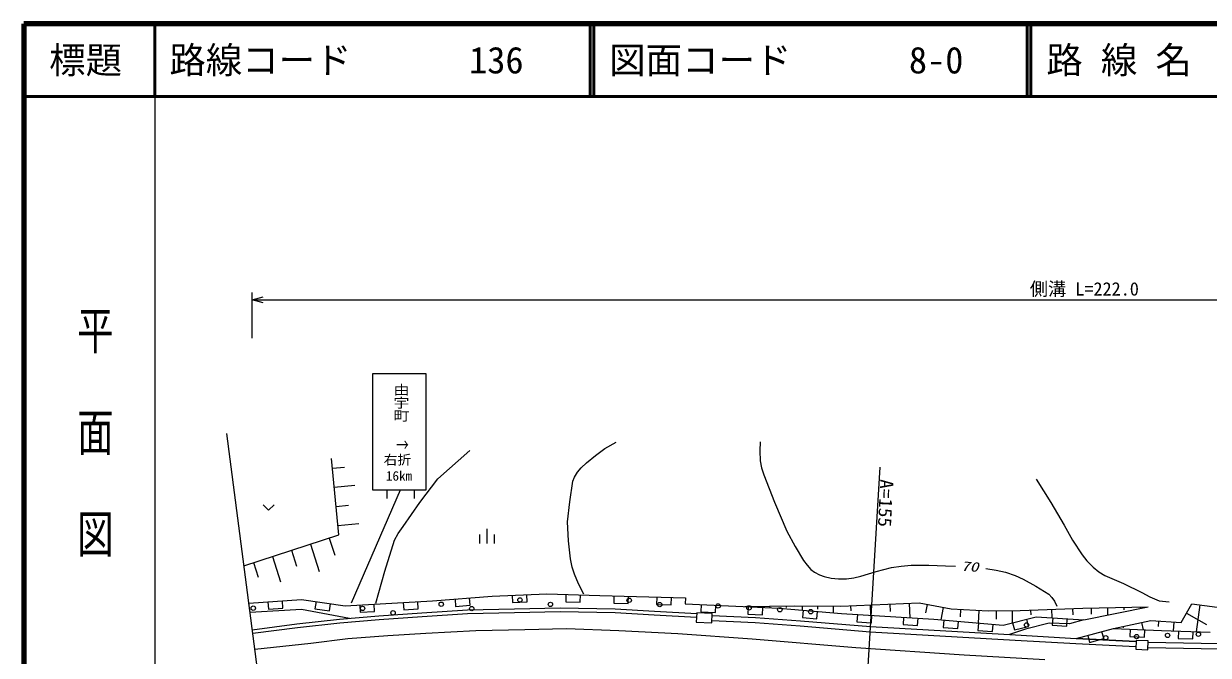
# Model space of a CAD drawing. Units: millimetres, scale not verified. Extents: x -144219055 to 680000, y -156424100 to 380000.
# Drawn here: x 40000 to 202621, y 293244 to 380000 of the extents above; entities that cross this region are included whole.
import ezdxf
from ezdxf.enums import TextEntityAlignment as Align

# ---------------------------------------------------------------- set-up
doc = ezdxf.new("R2010")
doc.units = ezdxf.units.MM
doc.header["$LTSCALE"] = 1000
for name, color, linetype, lineweight in [('M-BGD', 7, 'Continuous', 25), ('M-BGD-EXST', 7, 'Continuous', 25), ('M-BMK-OTRS', 5, 'Continuous', 25), ('M-STR-HTXT', 7, 'Continuous', 13), ('M-STR-STRC', 7, 'Continuous', 25), ('M-TTL', 2, 'Continuous', 140), ('M-TTL-BAND', 7, 'Continuous', 25), ('M-TTL-LINE', 7, 'Continuous', 50)]:
    doc.layers.add(name, color=color, linetype=linetype, lineweight=lineweight)
doc.layers.add('M-TTL-TXT', color=7, linetype='Continuous')
doc.styles.add('@ＭＳ ゴシック', font='')
doc.styles.add('ＭＳ ゴシック', font='')
doc.styles.get('@ＭＳ ゴシック').set_extended_font_data('@MS Gothic')
doc.styles.get('ＭＳ ゴシック').set_extended_font_data('MS Gothic')

msp = doc.modelspace()

# ---------------------------------------------------------------- linework, layer by layer
at = {"layer": 'M-BGD'}
for p, q in [((83257, 309775), (82264, 320259)), ((82388, 318949), (84058, 319107)), ((82636, 316328), (85452, 316594)), ((72878, 313923), (73628, 313203)), ((73628, 313203), (74378, 313923)), ((82885, 313707), (84593, 313868)), ((83133, 311086), (86011, 311358)), ((103588, 310618), (103588, 308618)), ((70233, 305557), (83257, 309775)), ((81954, 309353), (82710, 307021)), ((102588, 309818), (102588, 308618)), ((104588, 309818), (104588, 308618)), ((76745, 307666), (77449, 305491)), ((79350, 308510), (80566, 304754)), ((71536, 305979), (72189, 303961)), ((74140, 306823), (75272, 303329)), ((70903, 300390), (78116, 300908)), ((78116, 300908), (84128, 300036)), ((96106, 300724), (104321, 301367)), ((99217, 300968), (99295, 299971)), ((101288, 300127), (101210, 301124)), ((104321, 301367), (111818, 301688)), ((107070, 301485), (107113, 300486)), ((109111, 300571), (109069, 301570)), ((111818, 301688), (119069, 301459)), ((114444, 301605), (114412, 300606)), ((116411, 300542), (116443, 301542)), ((119069, 301459), (130864, 301138)), ((121018, 301406), (120991, 300406)), ((122990, 300352), (123017, 301351)), ((126915, 301245), (126888, 300245)), ((128887, 300191), (128915, 301191)), ((130864, 301138), (130791, 300320)), ((71069, 299109), (70903, 300390)), ((78116, 299531), (71069, 299109)), ((73512, 300578), (73584, 299580)), ((73584, 299580), (75579, 299723)), ((75579, 299723), (75507, 300721)), ((84730, 298323), (78116, 299531)), ((80132, 300616), (79989, 299626)), ((79989, 299626), (81968, 299339)), ((81968, 299339), (82112, 300329)), ((84128, 300036), (96106, 300724)), ((86124, 300151), (86182, 299152)), ((86182, 299152), (88178, 299267)), ((88178, 299267), (88121, 300266)), ((92113, 300495), (92171, 299497)), ((92171, 299497), (94167, 299611)), ((94167, 299611), (94110, 300610)), ((94670, 299071), (100904, 299480)), ((99295, 299971), (101288, 300127)), ((100904, 299480), (107365, 299617)), ((107113, 300486), (109111, 300571)), ((107365, 299617), (113644, 299753)), ((107376, 299117), (113645, 299253)), ((113644, 299753), (121204, 299616)), ((113645, 299253), (121185, 299117)), ((114412, 300606), (116411, 300542)), ((120991, 300406), (122990, 300352)), ((121204, 299616), (126593, 299298)), ((126593, 299298), (132391, 298977)), ((126888, 300245), (128887, 300191)), ((130791, 300320), (143690, 299715)), ((133017, 300215), (132970, 299217)), ((134968, 299123), (135015, 300122)), ((139016, 299934), (145788, 300054)), ((139466, 299913), (139419, 298914)), ((140145, 299954), (140145, 299910)), ((141417, 298820), (141464, 299819)), ((142402, 299994), (142406, 299775)), ((143690, 299715), (152272, 298981)), ((144660, 300034), (144664, 299792)), ((145788, 300054), (152181, 299990)), ((146854, 300044), (146848, 299445)), ((146984, 299433), (146899, 298437)), ((148892, 298266), (148977, 299262)), ((148985, 300022), (148980, 299566)), ((151115, 300001), (151106, 299080)), ((152181, 299990), (162920, 300438)), ((153523, 300046), (153552, 299359)), ((156208, 300158), (156267, 298735)), ((158893, 300270), (158935, 299249)), ((161577, 300382), (161660, 298403)), ((162920, 300438), (167331, 299607)), ((164022, 300230), (163802, 299060)), ((166228, 299815), (165908, 298117)), ((167331, 299607), (172380, 299351)), ((168593, 299543), (168543, 298552)), ((171118, 299415), (171030, 297672)), ((172380, 299351), (176791, 299415)), ((173483, 299367), (173500, 298221)), ((175688, 299399), (175713, 297693)), ((176791, 299415), (185419, 299735)), ((178229, 299468), (178254, 298790)), ((181105, 299575), (181149, 298385)), ((183981, 299681), (184014, 298794)), ((185419, 299735), (194368, 299926)), ((185513, 298109), (194368, 299926)), ((186537, 299759), (186556, 298899)), ((188775, 299807), (188796, 298783)), ((191012, 299855), (191020, 299486)), ((193249, 299902), (193254, 299698)), ((198906, 297753), (200377, 300310)), ((200377, 300310), (206833, 299479)), ((201453, 300172), (200977, 296474)), ((77518, 297569), (83344, 298206)), ((77578, 297073), (83392, 297709)), ((83344, 298206), (88763, 298662)), ((83392, 297709), (88798, 298163)), ((88763, 298662), (94670, 299071)), ((88798, 298163), (94703, 298572)), ((94703, 298572), (100926, 298980)), ((100926, 298980), (107376, 299117)), ((121185, 299117), (126566, 298799)), ((126566, 298799), (132363, 298478)), ((132390, 299098), (132335, 297799)), ((132335, 297799), (134470, 297709)), ((134525, 299007), (132390, 299098)), ((132970, 299217), (134968, 299123)), ((134470, 297709), (134525, 299007)), ((134483, 298032), (140420, 297754)), ((134516, 298731), (140462, 298453)), ((139419, 298914), (141417, 298820)), ((140420, 297754), (146598, 297300)), ((140462, 298453), (146653, 297998)), ((146653, 297998), (156253, 297180)), ((146899, 298437), (148892, 298266)), ((152272, 298981), (164953, 298200)), ((154444, 298847), (154382, 297849)), ((154382, 297849), (156379, 297726)), ((156379, 297726), (156440, 298724)), ((160785, 298457), (160723, 297459)), ((162719, 297336), (162781, 298334)), ((164953, 298200), (174453, 297374)), ((166332, 298080), (166245, 297084)), ((168238, 296911), (168324, 297907)), ((171082, 297667), (170995, 296671)), ((174453, 297374), (178996, 298522)), ((175755, 297703), (176000, 296734)), ((180780, 297657), (177527, 296851)), ((177939, 297223), (177694, 298193)), ((178996, 298522), (185513, 298109)), ((183586, 297558), (180780, 297657)), ((181257, 298378), (181193, 297380)), ((183189, 297254), (183253, 298252)), ((185513, 298109), (183586, 297558)), ((189608, 296936), (194751, 298009)), ((193465, 297741), (193670, 296760)), ((194751, 298009), (198906, 297753)), ((195790, 297945), (195743, 297180)), ((197868, 297817), (197792, 296591)), ((199641, 299032), (202375, 297460)), ((71373, 296762), (77518, 297569)), ((71438, 296266), (77578, 297073)), ((146598, 297300), (156204, 296482)), ((156204, 296482), (176099, 295347)), ((156253, 297180), (176141, 296045)), ((160723, 297459), (162719, 297336)), ((166245, 297084), (168238, 296911)), ((170995, 296671), (172988, 296498)), ((172988, 296498), (173074, 297494)), ((177527, 296851), (175330, 296092)), ((176000, 296734), (177939, 297223)), ((176141, 296045), (184467, 295546)), ((181193, 297380), (183189, 297254)), ((184467, 295546), (189608, 296936)), ((186072, 295980), (186333, 295015)), ((188264, 295537), (188003, 296502)), ((189608, 296936), (196196, 296650)), ((190893, 297204), (190934, 297008)), ((191903, 296836), (191859, 295837)), ((193858, 295751), (193901, 296750)), ((196196, 296650), (202867, 296404)), ((198532, 296564), (198496, 295565)), ((200494, 295491), (200531, 296490)), ((176099, 295347), (184432, 294847)), ((184432, 294847), (192654, 294438)), ((184467, 295546), (192689, 295137)), ((192689, 295137), (184467, 295546)), ((186333, 295015), (188264, 295537)), ((191859, 295837), (193858, 295751)), ((192705, 295286), (192654, 294087)), ((194387, 295214), (192705, 295286)), ((194336, 294015), (194387, 295214)), ((194363, 295034), (201653, 294899)), ((198496, 295565), (200494, 295491)), ((201653, 294899), (206683, 294833)), ((192654, 294087), (194336, 294015)), ((194350, 294334), (201643, 294199)), ((201643, 294199), (206681, 294132))]:
    msp.add_line(p, q, dxfattribs=at)
for points in [[(116887, 301643), (116159, 303068), (115602, 304377), (115296, 305330), (115047, 306491), (114801, 308964), (114660, 311563), (114957, 314317), (115401, 317160), (115625, 317721), (116023, 318402), (116539, 319009), (117280, 319692), (118478, 320699), (119761, 321629), (121324, 322498)], [(141111, 322550), (141053, 321341), (141111, 319965), (141302, 318993), (141598, 318038), (143070, 314283), (144754, 310311), (145892, 308206), (147061, 306267), (147532, 305613), (148075, 305031), (148543, 304672), (149250, 304290), (149886, 304055), (150866, 303835), (151869, 303746), (152975, 303771), (153965, 303898), (154943, 304131), (157006, 304767), (159142, 305301), (160446, 305505), (161840, 305615), (164248, 305629), (166564, 305542), (167913, 305469)], [(88355, 300400), (89585, 304803), (90903, 309044), (91413, 309965), (92092, 310956), (94390, 314224), (96838, 317464), (101223, 321389)], [(178979, 317444), (180990, 314220), (182813, 311106), (183992, 309063), (185286, 307037), (185959, 306199), (186808, 305344), (187594, 304722), (188414, 304219), (190982, 303095), (193494, 301881), (194589, 301289), (195882, 300736), (197269, 300576)], [(172098, 305156), (173483, 304956), (174781, 304659), (176107, 304208), (177223, 303720), (178967, 302752), (180727, 301624), (181143, 301206), (181503, 300659), (181827, 299995)]]:
    msp.add_lwpolyline(points, dxfattribs=at)
for centre in [(108116, 300844), (123116, 300812), (71514, 299722), (86514, 299690), (90712, 299081), (97315, 300267), (101513, 299658), (112315, 300235), (127315, 300203), (135333, 300023), (139568, 299762), (143802, 299502), (148037, 299241), (177679, 297417), (192783, 295817), (197023, 295974), (201263, 296131), (188544, 295660)]:
    msp.add_circle(centre, 300, dxfattribs=at)
at = {"layer": 'M-BGD-EXST'}
for p, q in [((87952, 315942), (87952, 331938)), ((87952, 331938), (95188, 331938)), ((95188, 331938), (95188, 315942)), ((91697, 315942), (84969, 300391)), ((95188, 315942), (87952, 315942)), ((89856, 315942), (89856, 314800)), ((93601, 315942), (93601, 314800))]:
    msp.add_line(p, q, dxfattribs=at)
at = {"layer": 'M-BMK-OTRS'}
msp.add_line((72081, 291307), (67877, 323728), dxfattribs=at)
at = {"layer": 'M-STR-HTXT'}
for p, q in [((71373, 336826), (71373, 343059)), ((71373, 342059), (72873, 342479)), ((72873, 341639), (71373, 342059)), ((71373, 342059), (284878, 342059)), ((157545, 319068), (155858, 291033))]:
    msp.add_line(p, q, dxfattribs=at)
at = {"layer": 'M-STR-STRC'}
for p, q in [((90010, 295950), (95207, 296272)), ((95207, 296272), (102060, 296640)), ((102060, 296640), (108774, 296778)), ((108774, 296778), (114523, 296916)), ((114523, 296916), (121697, 296640)), ((121697, 296640), (129803, 296226)), ((129803, 296226), (140013, 295490)), ((71723, 294072), (79433, 294892)), ((79433, 294892), (84492, 295536)), ((84492, 295536), (90010, 295950)), ((140013, 295490), (154224, 294340)), ((154224, 294340), (169101, 293329)), ((169101, 293329), (180184, 292685))]:
    msp.add_line(p, q, dxfattribs=at)
at = {"layer": 'M-TTL'}
for p, q in [((40000, 380000), (40000, 20000)), ((680000, 380000), (40000, 380000))]:
    msp.add_line(p, q, dxfattribs=at)
at = {"layer": 'M-TTL-BAND'}
msp.add_line((58000, 370000), (58000, 20000), dxfattribs=at)
at = {"layer": 'M-TTL-LINE'}
for p, q in [((58000, 380000), (58000, 370000)), ((117750, 380000), (117750, 370000)), ((118250, 380000), (118250, 370000)), ((177750, 380000), (177750, 370000)), ((178250, 380000), (178250, 370000)), ((40000, 370000), (680000, 370000))]:
    msp.add_line(p, q, dxfattribs=at)

# ---------------------------------------------------------------- texts
at = {"layer": 'M-BGD', "style": 'ＭＳ ゴシック', "oblique": 15, "width": 1.35}
msp.add_text('70', height=1320, rotation=355.8, dxfattribs=at).set_placement((168612, 304478), align=Align.BOTTOM_LEFT)
at = {"layer": 'M-BGD-EXST', "style": '@ＭＳ ゴシック', "width": 0.8}
msp.add_text('由宇町', height=1630, rotation=270, dxfattribs=at).set_placement((91835, 330605), align=Align.MIDDLE_LEFT)
at = {"layer": 'M-BGD-EXST', "style": 'ＭＳ ゴシック'}
for s, height, width, p in [('→', 1833, 0.7, (91126, 320669)), ('右折', 1320, 1.05, (89412, 319053))]:
    msp.add_text(s, height=height, dxfattribs=dict(at, width=width)).set_placement(p, align=Align.BOTTOM_LEFT)
msp.add_text('16km', height=1320, dxfattribs=at).set_placement((89729, 316832), align=Align.BOTTOM_LEFT)
at = {"layer": 'M-STR-HTXT', "style": 'ＭＳ ゴシック'}
msp.add_text('側溝 L=222.0', height=1833, dxfattribs=at).set_placement((178114, 342107), align=Align.BOTTOM_LEFT)
at = {"layer": 'M-STR-HTXT', "style": 'ＭＳ ゴシック', "width": 1.05}
msp.add_text('A=155', height=1833, rotation=267.3, dxfattribs=at).set_placement((157035, 317477), align=Align.BOTTOM_LEFT)
at = {"layer": 'M-TTL-BAND', "style": '@ＭＳ ゴシック', "width": 1.4}
msp.add_text('平  面  図', height=3666, rotation=270, dxfattribs=at).set_placement((49777, 306475), align=Align.MIDDLE_RIGHT)
at = {"layer": 'M-TTL-TXT', "style": 'ＭＳ ゴシック'}
msp.add_text('標題', height=3666, dxfattribs=at).set_placement((48500, 375000), align=Align.MIDDLE_CENTER)
for s, p in [('路線コード', (60000, 375000)), ('路 線 名', (180380, 375000)), ('136', (101142, 375000)), ('図面コード', (120380, 375000)), ('8-0', (161521, 375000))]:
    msp.add_text(s, height=3666, dxfattribs=at).set_placement(p, align=Align.MIDDLE_LEFT)

doc.saveas('drawing.dxf')
